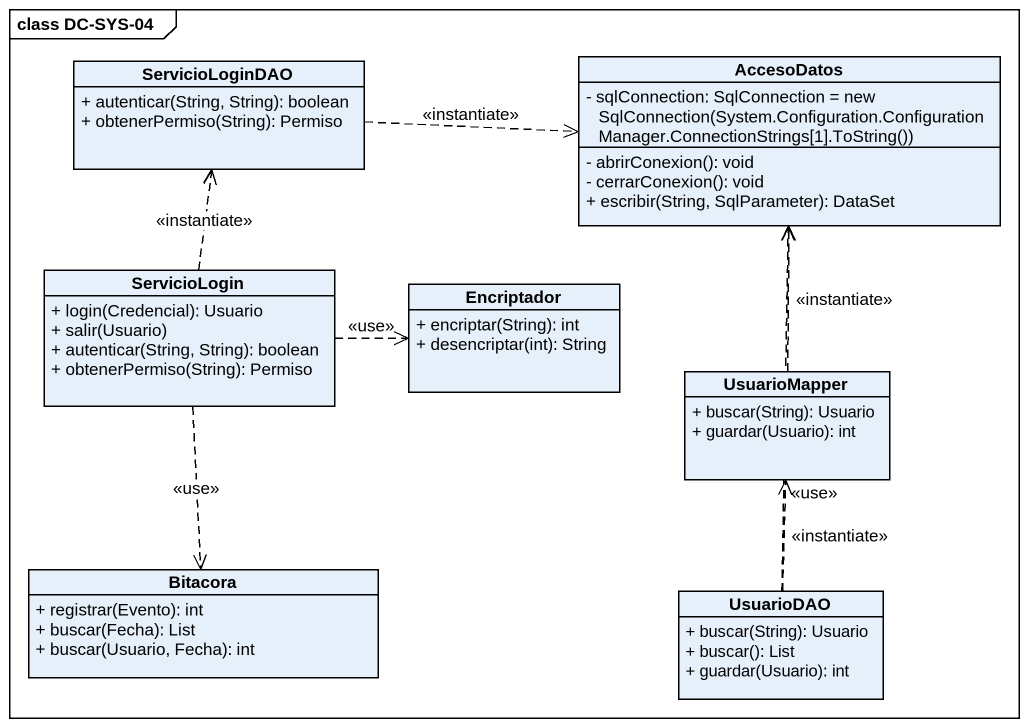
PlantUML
@startuml
mainframe class DC-SYS-04
hide circle
hide empty members
skinparam classAttributeIconSize 0
class ServicioLoginDAO {
  + autenticar(String, String): boolean
  + obtenerPermiso(String): Permiso
}
class AccesoDatos {
  {field} - sqlConnection: SqlConnection = new SqlConnection(System.Configuration.ConfigurationManager.ConnectionStrings[1].ToString())
  - abrirConexion(): void
  - cerrarConexion(): void
  + escribir(String, SqlParameter): DataSet
}
class ServicioLogin {
  + login(Credencial): Usuario
  + salir(Usuario)
  + autenticar(String, String): boolean
  + obtenerPermiso(String): Permiso
}
class Encriptador {
  + encriptar(String): int
  + desencriptar(int): String
}
class UsuarioMapper {
  + buscar(String): Usuario
  + guardar(Usuario): int
}
class Bitacora {
  + registrar(Evento): int
  + buscar(Fecha): List
  + buscar(Usuario, Fecha): int
}
class UsuarioDAO {
  + buscar(String): Usuario
  + buscar(): List
  + guardar(Usuario): int
}
ServicioLoginDAO .right.> AccesoDatos : <<instantiate>>
ServicioLogin .up.> ServicioLoginDAO : <<instantiate>>
ServicioLogin .right.> Encriptador : <<use>>
ServicioLogin ..> Bitacora : <<use>>
UsuarioMapper .up.> AccesoDatos : <<instantiate>>
UsuarioDAO .up.> AccesoDatos : <<use>>
UsuarioDAO .up.> UsuarioMapper : <<instantiate>>
@enduml
